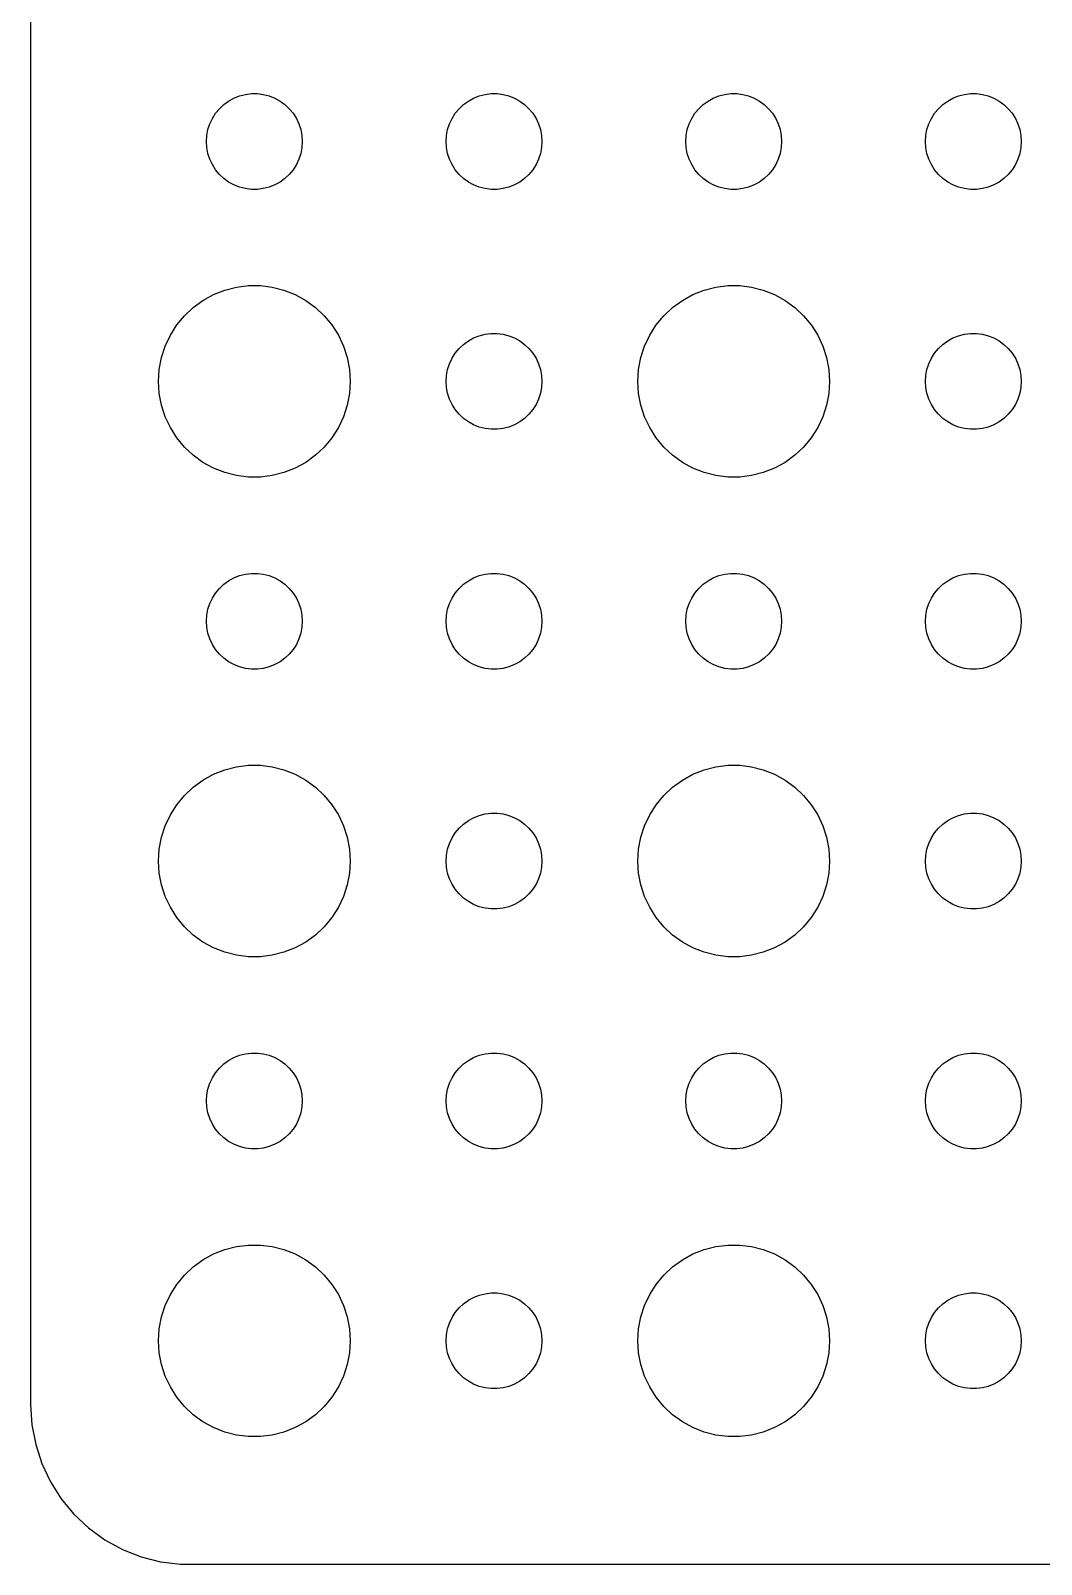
# Model space of a CAD drawing. Header units: metres. Extents: x -134 to 134, y 176 to 508.
# Drawn here: x -134.5 to -102.87, y 290.01 to 337.97 of the extents above; entities that cross this region are included whole.
import ezdxf

# ---------------------------------------------------------------- set-up
doc = ezdxf.new("R2010")
doc.units = ezdxf.units.M

msp = doc.modelspace()

# ---------------------------------------------------------------- linework, layer by layer
for p, q in [((-134.5, 389), (-134.5, 295)), ((-128.456, 335.656), (-128.304, 335.766)), ((-128.304, 335.766), (-128.139, 335.857)), ((-128.139, 335.857), (-127.964, 335.927)), ((-127.964, 335.927), (-127.781, 335.973)), ((-127.781, 335.973), (-127.594, 335.997)), ((-127.594, 335.997), (-127.406, 335.997)), ((-127.406, 335.997), (-127.219, 335.973)), ((-127.219, 335.973), (-127.036, 335.927)), ((-127.036, 335.927), (-126.861, 335.857)), ((-126.861, 335.857), (-126.696, 335.766)), ((-126.696, 335.766), (-126.544, 335.656)), ((-120.956, 335.656), (-120.804, 335.766)), ((-120.804, 335.766), (-120.639, 335.857)), ((-120.639, 335.857), (-120.464, 335.927)), ((-120.464, 335.927), (-120.281, 335.973)), ((-120.281, 335.973), (-120.094, 335.997)), ((-120.094, 335.997), (-119.906, 335.997)), ((-119.906, 335.997), (-119.719, 335.973)), ((-119.719, 335.973), (-119.536, 335.927)), ((-119.536, 335.927), (-119.361, 335.857)), ((-119.361, 335.857), (-119.196, 335.766)), ((-119.196, 335.766), (-119.044, 335.656)), ((-113.456, 335.656), (-113.304, 335.766)), ((-113.304, 335.766), (-113.139, 335.857)), ((-113.139, 335.857), (-112.964, 335.927)), ((-112.964, 335.927), (-112.781, 335.973)), ((-112.781, 335.973), (-112.594, 335.997)), ((-112.594, 335.997), (-112.406, 335.997)), ((-112.406, 335.997), (-112.219, 335.973)), ((-112.219, 335.973), (-112.036, 335.927)), ((-112.036, 335.927), (-111.861, 335.857)), ((-111.861, 335.857), (-111.696, 335.766)), ((-111.696, 335.766), (-111.544, 335.656)), ((-105.956, 335.656), (-105.804, 335.766)), ((-105.804, 335.766), (-105.639, 335.857)), ((-105.639, 335.857), (-105.464, 335.927)), ((-105.464, 335.927), (-105.281, 335.973)), ((-105.281, 335.973), (-105.094, 335.997)), ((-105.094, 335.997), (-104.906, 335.997)), ((-104.906, 335.997), (-104.719, 335.973)), ((-104.719, 335.973), (-104.536, 335.927)), ((-104.536, 335.927), (-104.361, 335.857)), ((-104.361, 335.857), (-104.196, 335.766)), ((-104.196, 335.766), (-104.044, 335.656)), ((-128.895, 335.052), (-128.814, 335.223)), ((-128.814, 335.223), (-128.714, 335.382)), ((-128.714, 335.382), (-128.593, 335.527)), ((-128.593, 335.527), (-128.456, 335.656)), ((-126.544, 335.656), (-126.407, 335.527)), ((-126.407, 335.527), (-126.286, 335.382)), ((-126.286, 335.382), (-126.186, 335.223)), ((-126.186, 335.223), (-126.105, 335.052)), ((-121.395, 335.052), (-121.314, 335.223)), ((-121.314, 335.223), (-121.214, 335.382)), ((-121.214, 335.382), (-121.093, 335.527)), ((-121.093, 335.527), (-120.956, 335.656)), ((-119.044, 335.656), (-118.907, 335.527)), ((-118.907, 335.527), (-118.786, 335.382)), ((-118.786, 335.382), (-118.686, 335.223)), ((-118.686, 335.223), (-118.605, 335.052)), ((-113.895, 335.052), (-113.814, 335.223)), ((-113.814, 335.223), (-113.714, 335.382)), ((-113.714, 335.382), (-113.593, 335.527)), ((-113.593, 335.527), (-113.456, 335.656)), ((-111.544, 335.656), (-111.407, 335.527)), ((-111.407, 335.527), (-111.286, 335.382)), ((-111.286, 335.382), (-111.186, 335.223)), ((-111.186, 335.223), (-111.105, 335.052)), ((-106.395, 335.052), (-106.314, 335.223)), ((-106.314, 335.223), (-106.214, 335.382)), ((-106.214, 335.382), (-106.093, 335.527)), ((-106.093, 335.527), (-105.956, 335.656)), ((-104.044, 335.656), (-103.907, 335.527)), ((-103.907, 335.527), (-103.786, 335.382)), ((-103.786, 335.382), (-103.686, 335.223)), ((-103.686, 335.223), (-103.605, 335.052)), ((-128.988, 334.688), (-128.953, 334.873)), ((-128.953, 334.873), (-128.895, 335.052)), ((-126.105, 335.052), (-126.047, 334.873)), ((-126.047, 334.873), (-126.012, 334.688)), ((-121.488, 334.688), (-121.453, 334.873)), ((-121.453, 334.873), (-121.395, 335.052)), ((-118.605, 335.052), (-118.547, 334.873)), ((-118.547, 334.873), (-118.512, 334.688)), ((-113.988, 334.688), (-113.953, 334.873)), ((-113.953, 334.873), (-113.895, 335.052)), ((-111.105, 335.052), (-111.047, 334.873)), ((-111.047, 334.873), (-111.012, 334.688)), ((-106.488, 334.688), (-106.453, 334.873)), ((-106.453, 334.873), (-106.395, 335.052)), ((-103.605, 335.052), (-103.547, 334.873)), ((-103.547, 334.873), (-103.512, 334.688)), ((-129, 334.5), (-128.988, 334.688)), ((-128.988, 334.312), (-129, 334.5)), ((-128.953, 334.127), (-128.988, 334.312)), ((-126.012, 334.312), (-126.047, 334.127)), ((-126.012, 334.688), (-126, 334.5)), ((-126, 334.5), (-126.012, 334.312)), ((-121.5, 334.5), (-121.488, 334.688)), ((-121.488, 334.312), (-121.5, 334.5)), ((-121.453, 334.127), (-121.488, 334.312)), ((-118.512, 334.312), (-118.547, 334.127)), ((-118.512, 334.688), (-118.5, 334.5)), ((-118.5, 334.5), (-118.512, 334.312)), ((-114, 334.5), (-113.988, 334.688)), ((-113.988, 334.312), (-114, 334.5)), ((-113.953, 334.127), (-113.988, 334.312)), ((-111.012, 334.312), (-111.047, 334.127)), ((-111.012, 334.688), (-111, 334.5)), ((-111, 334.5), (-111.012, 334.312)), ((-106.5, 334.5), (-106.488, 334.688)), ((-106.488, 334.312), (-106.5, 334.5)), ((-106.453, 334.127), (-106.488, 334.312)), ((-103.512, 334.312), (-103.547, 334.127)), ((-103.512, 334.688), (-103.5, 334.5)), ((-103.5, 334.5), (-103.512, 334.312)), ((-128.895, 333.948), (-128.953, 334.127)), ((-128.814, 333.777), (-128.895, 333.948)), ((-128.714, 333.618), (-128.814, 333.777)), ((-126.186, 333.777), (-126.286, 333.618)), ((-126.105, 333.948), (-126.186, 333.777)), ((-126.047, 334.127), (-126.105, 333.948)), ((-121.395, 333.948), (-121.453, 334.127)), ((-121.314, 333.777), (-121.395, 333.948)), ((-121.214, 333.618), (-121.314, 333.777)), ((-118.686, 333.777), (-118.786, 333.618)), ((-118.605, 333.948), (-118.686, 333.777)), ((-118.547, 334.127), (-118.605, 333.948)), ((-113.895, 333.948), (-113.953, 334.127)), ((-113.814, 333.777), (-113.895, 333.948)), ((-113.714, 333.618), (-113.814, 333.777)), ((-111.186, 333.777), (-111.286, 333.618)), ((-111.105, 333.948), (-111.186, 333.777)), ((-111.047, 334.127), (-111.105, 333.948)), ((-106.395, 333.948), (-106.453, 334.127)), ((-106.314, 333.777), (-106.395, 333.948)), ((-106.214, 333.618), (-106.314, 333.777)), ((-103.686, 333.777), (-103.786, 333.618)), ((-103.605, 333.948), (-103.686, 333.777)), ((-103.547, 334.127), (-103.605, 333.948)), ((-128.593, 333.473), (-128.714, 333.618)), ((-128.456, 333.344), (-128.593, 333.473)), ((-128.304, 333.234), (-128.456, 333.344)), ((-126.544, 333.344), (-126.696, 333.234)), ((-126.407, 333.473), (-126.544, 333.344)), ((-126.286, 333.618), (-126.407, 333.473)), ((-121.093, 333.473), (-121.214, 333.618)), ((-120.956, 333.344), (-121.093, 333.473)), ((-120.804, 333.234), (-120.956, 333.344)), ((-119.044, 333.344), (-119.196, 333.234)), ((-118.907, 333.473), (-119.044, 333.344)), ((-118.786, 333.618), (-118.907, 333.473)), ((-113.593, 333.473), (-113.714, 333.618)), ((-113.456, 333.344), (-113.593, 333.473)), ((-113.304, 333.234), (-113.456, 333.344)), ((-111.544, 333.344), (-111.696, 333.234)), ((-111.407, 333.473), (-111.544, 333.344)), ((-111.286, 333.618), (-111.407, 333.473)), ((-106.093, 333.473), (-106.214, 333.618)), ((-105.956, 333.344), (-106.093, 333.473)), ((-105.804, 333.234), (-105.956, 333.344)), ((-104.044, 333.344), (-104.196, 333.234)), ((-103.907, 333.473), (-104.044, 333.344)), ((-103.786, 333.618), (-103.907, 333.473)), ((-128.139, 333.143), (-128.304, 333.234)), ((-127.964, 333.073), (-128.139, 333.143)), ((-127.781, 333.027), (-127.964, 333.073)), ((-127.594, 333.003), (-127.781, 333.027)), ((-127.406, 333.003), (-127.594, 333.003)), ((-127.219, 333.027), (-127.406, 333.003)), ((-127.036, 333.073), (-127.219, 333.027)), ((-126.861, 333.143), (-127.036, 333.073)), ((-126.696, 333.234), (-126.861, 333.143)), ((-120.639, 333.143), (-120.804, 333.234)), ((-120.464, 333.073), (-120.639, 333.143)), ((-120.281, 333.027), (-120.464, 333.073)), ((-120.094, 333.003), (-120.281, 333.027)), ((-119.906, 333.003), (-120.094, 333.003)), ((-119.719, 333.027), (-119.906, 333.003)), ((-119.536, 333.073), (-119.719, 333.027)), ((-119.361, 333.143), (-119.536, 333.073)), ((-119.196, 333.234), (-119.361, 333.143)), ((-113.139, 333.143), (-113.304, 333.234)), ((-112.964, 333.073), (-113.139, 333.143)), ((-112.781, 333.027), (-112.964, 333.073)), ((-112.594, 333.003), (-112.781, 333.027)), ((-112.406, 333.003), (-112.594, 333.003)), ((-112.219, 333.027), (-112.406, 333.003)), ((-112.036, 333.073), (-112.219, 333.027)), ((-111.861, 333.143), (-112.036, 333.073)), ((-111.696, 333.234), (-111.861, 333.143)), ((-105.639, 333.143), (-105.804, 333.234)), ((-105.464, 333.073), (-105.639, 333.143)), ((-105.281, 333.027), (-105.464, 333.073)), ((-105.094, 333.003), (-105.281, 333.027)), ((-104.906, 333.003), (-105.094, 333.003)), ((-104.719, 333.027), (-104.906, 333.003)), ((-104.536, 333.073), (-104.719, 333.027)), ((-104.361, 333.143), (-104.536, 333.073)), ((-104.196, 333.234), (-104.361, 333.143)), ((-128.427, 329.853), (-128.062, 329.947)), ((-128.062, 329.947), (-127.688, 329.994)), ((-127.688, 329.994), (-127.312, 329.994)), ((-127.312, 329.994), (-126.938, 329.947)), ((-126.938, 329.947), (-126.573, 329.853)), ((-113.427, 329.853), (-113.062, 329.947)), ((-113.062, 329.947), (-112.688, 329.994)), ((-112.688, 329.994), (-112.312, 329.994)), ((-112.312, 329.994), (-111.938, 329.947)), ((-111.938, 329.947), (-111.573, 329.853)), ((-129.412, 329.312), (-129.107, 329.533)), ((-129.107, 329.533), (-128.777, 329.714)), ((-128.777, 329.714), (-128.427, 329.853)), ((-126.573, 329.853), (-126.223, 329.714)), ((-126.223, 329.714), (-125.893, 329.533)), ((-125.893, 329.533), (-125.588, 329.312)), ((-114.412, 329.312), (-114.107, 329.533)), ((-114.107, 329.533), (-113.777, 329.714)), ((-113.777, 329.714), (-113.427, 329.853)), ((-111.573, 329.853), (-111.223, 329.714)), ((-111.223, 329.714), (-110.893, 329.533)), ((-110.893, 329.533), (-110.588, 329.312)), ((-129.927, 328.763), (-129.687, 329.054)), ((-129.687, 329.054), (-129.412, 329.312)), ((-125.588, 329.312), (-125.313, 329.054)), ((-125.313, 329.054), (-125.073, 328.763)), ((-114.927, 328.763), (-114.687, 329.054)), ((-114.687, 329.054), (-114.412, 329.312)), ((-110.588, 329.312), (-110.313, 329.054)), ((-110.313, 329.054), (-110.073, 328.763)), ((-130.129, 328.445), (-129.927, 328.763)), ((-125.073, 328.763), (-124.871, 328.445)), ((-115.129, 328.445), (-114.927, 328.763)), ((-110.073, 328.763), (-109.871, 328.445)), ((-130.406, 327.746), (-130.289, 328.104)), ((-130.289, 328.104), (-130.129, 328.445)), ((-124.871, 328.445), (-124.711, 328.104)), ((-124.711, 328.104), (-124.594, 327.746)), ((-121.214, 327.882), (-121.093, 328.027)), ((-121.093, 328.027), (-120.956, 328.156)), ((-120.956, 328.156), (-120.804, 328.266)), ((-120.804, 328.266), (-120.639, 328.357)), ((-120.639, 328.357), (-120.464, 328.427)), ((-120.464, 328.427), (-120.281, 328.473)), ((-120.281, 328.473), (-120.094, 328.497)), ((-120.094, 328.497), (-119.906, 328.497)), ((-119.906, 328.497), (-119.719, 328.473)), ((-119.719, 328.473), (-119.536, 328.427)), ((-119.536, 328.427), (-119.361, 328.357)), ((-119.361, 328.357), (-119.196, 328.266)), ((-119.196, 328.266), (-119.044, 328.156)), ((-119.044, 328.156), (-118.907, 328.027)), ((-118.907, 328.027), (-118.786, 327.882)), ((-115.406, 327.746), (-115.289, 328.104)), ((-115.289, 328.104), (-115.129, 328.445)), ((-109.871, 328.445), (-109.711, 328.104)), ((-109.711, 328.104), (-109.594, 327.746)), ((-106.214, 327.882), (-106.093, 328.027)), ((-106.093, 328.027), (-105.956, 328.156)), ((-105.956, 328.156), (-105.804, 328.266)), ((-105.804, 328.266), (-105.639, 328.357)), ((-105.639, 328.357), (-105.464, 328.427)), ((-105.464, 328.427), (-105.281, 328.473)), ((-105.281, 328.473), (-105.094, 328.497)), ((-105.094, 328.497), (-104.906, 328.497)), ((-104.906, 328.497), (-104.719, 328.473)), ((-104.719, 328.473), (-104.536, 328.427)), ((-104.536, 328.427), (-104.361, 328.357)), ((-104.361, 328.357), (-104.196, 328.266)), ((-104.196, 328.266), (-104.044, 328.156)), ((-104.044, 328.156), (-103.907, 328.027)), ((-103.907, 328.027), (-103.786, 327.882)), ((-130.476, 327.376), (-130.406, 327.746)), ((-124.594, 327.746), (-124.524, 327.376)), ((-121.453, 327.373), (-121.395, 327.552)), ((-121.395, 327.552), (-121.314, 327.723)), ((-121.314, 327.723), (-121.214, 327.882)), ((-118.786, 327.882), (-118.686, 327.723)), ((-118.686, 327.723), (-118.605, 327.552)), ((-118.605, 327.552), (-118.547, 327.373)), ((-115.476, 327.376), (-115.406, 327.746)), ((-109.594, 327.746), (-109.524, 327.376)), ((-106.453, 327.373), (-106.395, 327.552)), ((-106.395, 327.552), (-106.314, 327.723)), ((-106.314, 327.723), (-106.214, 327.882)), ((-103.786, 327.882), (-103.686, 327.723)), ((-103.686, 327.723), (-103.605, 327.552)), ((-103.605, 327.552), (-103.547, 327.373)), ((-130.5, 327), (-130.476, 327.376)), ((-124.524, 327.376), (-124.5, 327)), ((-121.5, 327), (-121.488, 327.188)), ((-121.488, 327.188), (-121.453, 327.373)), ((-118.547, 327.373), (-118.512, 327.188)), ((-118.512, 327.188), (-118.5, 327)), ((-115.5, 327), (-115.476, 327.376)), ((-109.524, 327.376), (-109.5, 327)), ((-106.5, 327), (-106.488, 327.188)), ((-106.488, 327.188), (-106.453, 327.373)), ((-103.547, 327.373), (-103.512, 327.188)), ((-103.512, 327.188), (-103.5, 327)), ((-130.476, 326.624), (-130.5, 327)), ((-130.406, 326.254), (-130.476, 326.624)), ((-124.524, 326.624), (-124.594, 326.254)), ((-124.5, 327), (-124.524, 326.624)), ((-121.488, 326.812), (-121.5, 327)), ((-121.453, 326.627), (-121.488, 326.812)), ((-121.395, 326.448), (-121.453, 326.627)), ((-118.547, 326.627), (-118.605, 326.448)), ((-118.512, 326.812), (-118.547, 326.627)), ((-118.5, 327), (-118.512, 326.812)), ((-115.476, 326.624), (-115.5, 327)), ((-115.406, 326.254), (-115.476, 326.624)), ((-109.524, 326.624), (-109.594, 326.254)), ((-109.5, 327), (-109.524, 326.624)), ((-106.488, 326.812), (-106.5, 327)), ((-106.453, 326.627), (-106.488, 326.812)), ((-106.395, 326.448), (-106.453, 326.627)), ((-103.547, 326.627), (-103.605, 326.448)), ((-103.512, 326.812), (-103.547, 326.627)), ((-103.5, 327), (-103.512, 326.812)), ((-130.289, 325.896), (-130.406, 326.254)), ((-124.594, 326.254), (-124.711, 325.896)), ((-121.314, 326.277), (-121.395, 326.448)), ((-121.214, 326.118), (-121.314, 326.277)), ((-121.093, 325.973), (-121.214, 326.118)), ((-118.786, 326.118), (-118.907, 325.973)), ((-118.686, 326.277), (-118.786, 326.118)), ((-118.605, 326.448), (-118.686, 326.277)), ((-115.289, 325.896), (-115.406, 326.254)), ((-109.594, 326.254), (-109.711, 325.896)), ((-106.314, 326.277), (-106.395, 326.448)), ((-106.214, 326.118), (-106.314, 326.277)), ((-106.093, 325.973), (-106.214, 326.118)), ((-103.786, 326.118), (-103.907, 325.973)), ((-103.686, 326.277), (-103.786, 326.118)), ((-103.605, 326.448), (-103.686, 326.277)), ((-130.129, 325.555), (-130.289, 325.896)), ((-124.711, 325.896), (-124.871, 325.555)), ((-120.956, 325.844), (-121.093, 325.973)), ((-120.804, 325.734), (-120.956, 325.844)), ((-120.639, 325.643), (-120.804, 325.734)), ((-120.464, 325.573), (-120.639, 325.643)), ((-119.361, 325.643), (-119.536, 325.573)), ((-119.196, 325.734), (-119.361, 325.643)), ((-119.044, 325.844), (-119.196, 325.734)), ((-118.907, 325.973), (-119.044, 325.844)), ((-115.129, 325.555), (-115.289, 325.896)), ((-109.711, 325.896), (-109.871, 325.555)), ((-105.956, 325.844), (-106.093, 325.973)), ((-105.804, 325.734), (-105.956, 325.844)), ((-105.639, 325.643), (-105.804, 325.734)), ((-105.464, 325.573), (-105.639, 325.643)), ((-104.361, 325.643), (-104.536, 325.573)), ((-104.196, 325.734), (-104.361, 325.643)), ((-104.044, 325.844), (-104.196, 325.734)), ((-103.907, 325.973), (-104.044, 325.844)), ((-129.927, 325.237), (-130.129, 325.555)), ((-129.687, 324.946), (-129.927, 325.237)), ((-125.073, 325.237), (-125.313, 324.946)), ((-124.871, 325.555), (-125.073, 325.237)), ((-120.281, 325.527), (-120.464, 325.573)), ((-120.094, 325.503), (-120.281, 325.527)), ((-119.906, 325.503), (-120.094, 325.503)), ((-119.719, 325.527), (-119.906, 325.503)), ((-119.536, 325.573), (-119.719, 325.527)), ((-114.927, 325.237), (-115.129, 325.555)), ((-114.687, 324.946), (-114.927, 325.237)), ((-110.073, 325.237), (-110.313, 324.946)), ((-109.871, 325.555), (-110.073, 325.237)), ((-105.281, 325.527), (-105.464, 325.573)), ((-105.094, 325.503), (-105.281, 325.527)), ((-104.906, 325.503), (-105.094, 325.503)), ((-104.719, 325.527), (-104.906, 325.503)), ((-104.536, 325.573), (-104.719, 325.527)), ((-129.412, 324.688), (-129.687, 324.946)), ((-129.107, 324.467), (-129.412, 324.688)), ((-125.588, 324.688), (-125.893, 324.467)), ((-125.313, 324.946), (-125.588, 324.688)), ((-114.412, 324.688), (-114.687, 324.946)), ((-114.107, 324.467), (-114.412, 324.688)), ((-110.588, 324.688), (-110.893, 324.467)), ((-110.313, 324.946), (-110.588, 324.688)), ((-128.777, 324.286), (-129.107, 324.467)), ((-128.427, 324.147), (-128.777, 324.286)), ((-126.223, 324.286), (-126.573, 324.147)), ((-125.893, 324.467), (-126.223, 324.286)), ((-113.777, 324.286), (-114.107, 324.467)), ((-113.427, 324.147), (-113.777, 324.286)), ((-111.223, 324.286), (-111.573, 324.147)), ((-110.893, 324.467), (-111.223, 324.286)), ((-128.062, 324.053), (-128.427, 324.147)), ((-127.688, 324.006), (-128.062, 324.053)), ((-127.312, 324.006), (-127.688, 324.006)), ((-126.938, 324.053), (-127.312, 324.006)), ((-126.573, 324.147), (-126.938, 324.053)), ((-113.062, 324.053), (-113.427, 324.147)), ((-112.688, 324.006), (-113.062, 324.053)), ((-112.312, 324.006), (-112.688, 324.006)), ((-111.938, 324.053), (-112.312, 324.006)), ((-111.573, 324.147), (-111.938, 324.053)), ((-128.304, 320.766), (-128.139, 320.857)), ((-128.139, 320.857), (-127.964, 320.927)), ((-127.964, 320.927), (-127.781, 320.973)), ((-127.781, 320.973), (-127.594, 320.997)), ((-127.594, 320.997), (-127.406, 320.997)), ((-127.406, 320.997), (-127.219, 320.973)), ((-127.219, 320.973), (-127.036, 320.927)), ((-127.036, 320.927), (-126.861, 320.857)), ((-126.861, 320.857), (-126.696, 320.766)), ((-120.804, 320.766), (-120.639, 320.857)), ((-120.639, 320.857), (-120.464, 320.927)), ((-120.464, 320.927), (-120.281, 320.973)), ((-120.281, 320.973), (-120.094, 320.997)), ((-120.094, 320.997), (-119.906, 320.997)), ((-119.906, 320.997), (-119.719, 320.973)), ((-119.719, 320.973), (-119.536, 320.927)), ((-119.536, 320.927), (-119.361, 320.857)), ((-119.361, 320.857), (-119.196, 320.766)), ((-113.304, 320.766), (-113.139, 320.857)), ((-113.139, 320.857), (-112.964, 320.927)), ((-112.964, 320.927), (-112.781, 320.973)), ((-112.781, 320.973), (-112.594, 320.997)), ((-112.594, 320.997), (-112.406, 320.997)), ((-112.406, 320.997), (-112.219, 320.973)), ((-112.219, 320.973), (-112.036, 320.927)), ((-112.036, 320.927), (-111.861, 320.857)), ((-111.861, 320.857), (-111.696, 320.766)), ((-105.804, 320.766), (-105.639, 320.857)), ((-105.639, 320.857), (-105.464, 320.927)), ((-105.464, 320.927), (-105.281, 320.973)), ((-105.281, 320.973), (-105.094, 320.997)), ((-105.094, 320.997), (-104.906, 320.997)), ((-104.906, 320.997), (-104.719, 320.973)), ((-104.719, 320.973), (-104.536, 320.927)), ((-104.536, 320.927), (-104.361, 320.857)), ((-104.361, 320.857), (-104.196, 320.766)), ((-128.814, 320.223), (-128.714, 320.382)), ((-128.714, 320.382), (-128.593, 320.527)), ((-128.593, 320.527), (-128.456, 320.656)), ((-128.456, 320.656), (-128.304, 320.766)), ((-126.696, 320.766), (-126.544, 320.656)), ((-126.544, 320.656), (-126.407, 320.527)), ((-126.407, 320.527), (-126.286, 320.382)), ((-126.286, 320.382), (-126.186, 320.223)), ((-121.314, 320.223), (-121.214, 320.382)), ((-121.214, 320.382), (-121.093, 320.527)), ((-121.093, 320.527), (-120.956, 320.656)), ((-120.956, 320.656), (-120.804, 320.766)), ((-119.196, 320.766), (-119.044, 320.656)), ((-119.044, 320.656), (-118.907, 320.527)), ((-118.907, 320.527), (-118.786, 320.382)), ((-118.786, 320.382), (-118.686, 320.223)), ((-113.814, 320.223), (-113.714, 320.382)), ((-113.714, 320.382), (-113.593, 320.527)), ((-113.593, 320.527), (-113.456, 320.656)), ((-113.456, 320.656), (-113.304, 320.766)), ((-111.696, 320.766), (-111.544, 320.656)), ((-111.544, 320.656), (-111.407, 320.527)), ((-111.407, 320.527), (-111.286, 320.382)), ((-111.286, 320.382), (-111.186, 320.223)), ((-106.314, 320.223), (-106.214, 320.382)), ((-106.214, 320.382), (-106.093, 320.527)), ((-106.093, 320.527), (-105.956, 320.656)), ((-105.956, 320.656), (-105.804, 320.766)), ((-104.196, 320.766), (-104.044, 320.656)), ((-104.044, 320.656), (-103.907, 320.527)), ((-103.907, 320.527), (-103.786, 320.382)), ((-103.786, 320.382), (-103.686, 320.223)), ((-128.988, 319.688), (-128.953, 319.873)), ((-128.953, 319.873), (-128.895, 320.052)), ((-128.895, 320.052), (-128.814, 320.223)), ((-126.186, 320.223), (-126.105, 320.052)), ((-126.105, 320.052), (-126.047, 319.873)), ((-126.047, 319.873), (-126.012, 319.688)), ((-121.488, 319.688), (-121.453, 319.873)), ((-121.453, 319.873), (-121.395, 320.052)), ((-121.395, 320.052), (-121.314, 320.223)), ((-118.686, 320.223), (-118.605, 320.052)), ((-118.605, 320.052), (-118.547, 319.873)), ((-118.547, 319.873), (-118.512, 319.688)), ((-113.988, 319.688), (-113.953, 319.873)), ((-113.953, 319.873), (-113.895, 320.052)), ((-113.895, 320.052), (-113.814, 320.223)), ((-111.186, 320.223), (-111.105, 320.052)), ((-111.105, 320.052), (-111.047, 319.873)), ((-111.047, 319.873), (-111.012, 319.688)), ((-106.488, 319.688), (-106.453, 319.873)), ((-106.453, 319.873), (-106.395, 320.052)), ((-106.395, 320.052), (-106.314, 320.223)), ((-103.686, 320.223), (-103.605, 320.052)), ((-103.605, 320.052), (-103.547, 319.873)), ((-103.547, 319.873), (-103.512, 319.688)), ((-129, 319.5), (-128.988, 319.688)), ((-128.988, 319.312), (-129, 319.5)), ((-126.012, 319.688), (-126, 319.5)), ((-126, 319.5), (-126.012, 319.312)), ((-121.5, 319.5), (-121.488, 319.688)), ((-121.488, 319.312), (-121.5, 319.5)), ((-118.512, 319.688), (-118.5, 319.5)), ((-118.5, 319.5), (-118.512, 319.312)), ((-114, 319.5), (-113.988, 319.688)), ((-113.988, 319.312), (-114, 319.5)), ((-111.012, 319.688), (-111, 319.5)), ((-111, 319.5), (-111.012, 319.312)), ((-106.5, 319.5), (-106.488, 319.688)), ((-106.488, 319.312), (-106.5, 319.5)), ((-103.512, 319.688), (-103.5, 319.5)), ((-103.5, 319.5), (-103.512, 319.312)), ((-128.953, 319.127), (-128.988, 319.312)), ((-128.895, 318.948), (-128.953, 319.127)), ((-128.814, 318.777), (-128.895, 318.948)), ((-126.105, 318.948), (-126.186, 318.777)), ((-126.047, 319.127), (-126.105, 318.948)), ((-126.012, 319.312), (-126.047, 319.127)), ((-121.453, 319.127), (-121.488, 319.312)), ((-121.395, 318.948), (-121.453, 319.127)), ((-121.314, 318.777), (-121.395, 318.948)), ((-118.605, 318.948), (-118.686, 318.777)), ((-118.547, 319.127), (-118.605, 318.948)), ((-118.512, 319.312), (-118.547, 319.127)), ((-113.953, 319.127), (-113.988, 319.312)), ((-113.895, 318.948), (-113.953, 319.127)), ((-113.814, 318.777), (-113.895, 318.948)), ((-111.105, 318.948), (-111.186, 318.777)), ((-111.047, 319.127), (-111.105, 318.948)), ((-111.012, 319.312), (-111.047, 319.127)), ((-106.453, 319.127), (-106.488, 319.312)), ((-106.395, 318.948), (-106.453, 319.127)), ((-106.314, 318.777), (-106.395, 318.948)), ((-103.605, 318.948), (-103.686, 318.777)), ((-103.547, 319.127), (-103.605, 318.948)), ((-103.512, 319.312), (-103.547, 319.127)), ((-128.714, 318.618), (-128.814, 318.777)), ((-128.593, 318.473), (-128.714, 318.618)), ((-128.456, 318.344), (-128.593, 318.473)), ((-126.407, 318.473), (-126.544, 318.344)), ((-126.286, 318.618), (-126.407, 318.473)), ((-126.186, 318.777), (-126.286, 318.618)), ((-121.214, 318.618), (-121.314, 318.777)), ((-121.093, 318.473), (-121.214, 318.618)), ((-120.956, 318.344), (-121.093, 318.473)), ((-118.907, 318.473), (-119.044, 318.344)), ((-118.786, 318.618), (-118.907, 318.473)), ((-118.686, 318.777), (-118.786, 318.618)), ((-113.714, 318.618), (-113.814, 318.777)), ((-113.593, 318.473), (-113.714, 318.618)), ((-113.456, 318.344), (-113.593, 318.473)), ((-111.407, 318.473), (-111.544, 318.344)), ((-111.286, 318.618), (-111.407, 318.473)), ((-111.186, 318.777), (-111.286, 318.618)), ((-106.214, 318.618), (-106.314, 318.777)), ((-106.093, 318.473), (-106.214, 318.618)), ((-105.956, 318.344), (-106.093, 318.473)), ((-103.907, 318.473), (-104.044, 318.344)), ((-103.786, 318.618), (-103.907, 318.473)), ((-103.686, 318.777), (-103.786, 318.618)), ((-128.304, 318.234), (-128.456, 318.344)), ((-128.139, 318.143), (-128.304, 318.234)), ((-127.964, 318.073), (-128.139, 318.143)), ((-127.781, 318.027), (-127.964, 318.073)), ((-127.594, 318.003), (-127.781, 318.027)), ((-127.406, 318.003), (-127.594, 318.003)), ((-127.219, 318.027), (-127.406, 318.003)), ((-127.036, 318.073), (-127.219, 318.027)), ((-126.861, 318.143), (-127.036, 318.073)), ((-126.696, 318.234), (-126.861, 318.143)), ((-126.544, 318.344), (-126.696, 318.234)), ((-120.804, 318.234), (-120.956, 318.344)), ((-120.639, 318.143), (-120.804, 318.234)), ((-120.464, 318.073), (-120.639, 318.143)), ((-120.281, 318.027), (-120.464, 318.073)), ((-120.094, 318.003), (-120.281, 318.027)), ((-119.906, 318.003), (-120.094, 318.003)), ((-119.719, 318.027), (-119.906, 318.003)), ((-119.536, 318.073), (-119.719, 318.027)), ((-119.361, 318.143), (-119.536, 318.073)), ((-119.196, 318.234), (-119.361, 318.143)), ((-119.044, 318.344), (-119.196, 318.234)), ((-113.304, 318.234), (-113.456, 318.344)), ((-113.139, 318.143), (-113.304, 318.234)), ((-112.964, 318.073), (-113.139, 318.143)), ((-112.781, 318.027), (-112.964, 318.073)), ((-112.594, 318.003), (-112.781, 318.027)), ((-112.406, 318.003), (-112.594, 318.003)), ((-112.219, 318.027), (-112.406, 318.003)), ((-112.036, 318.073), (-112.219, 318.027)), ((-111.861, 318.143), (-112.036, 318.073)), ((-111.696, 318.234), (-111.861, 318.143)), ((-111.544, 318.344), (-111.696, 318.234)), ((-105.804, 318.234), (-105.956, 318.344)), ((-105.639, 318.143), (-105.804, 318.234)), ((-105.464, 318.073), (-105.639, 318.143)), ((-105.281, 318.027), (-105.464, 318.073)), ((-105.094, 318.003), (-105.281, 318.027)), ((-104.906, 318.003), (-105.094, 318.003)), ((-104.719, 318.027), (-104.906, 318.003)), ((-104.536, 318.073), (-104.719, 318.027)), ((-104.361, 318.143), (-104.536, 318.073)), ((-104.196, 318.234), (-104.361, 318.143)), ((-104.044, 318.344), (-104.196, 318.234)), ((-129.107, 314.533), (-128.777, 314.714)), ((-128.777, 314.714), (-128.427, 314.853)), ((-128.427, 314.853), (-128.062, 314.947)), ((-128.062, 314.947), (-127.688, 314.994)), ((-127.688, 314.994), (-127.312, 314.994)), ((-127.312, 314.994), (-126.938, 314.947)), ((-126.938, 314.947), (-126.573, 314.853)), ((-126.573, 314.853), (-126.223, 314.714)), ((-126.223, 314.714), (-125.893, 314.533)), ((-114.107, 314.533), (-113.777, 314.714)), ((-113.777, 314.714), (-113.427, 314.853)), ((-113.427, 314.853), (-113.062, 314.947)), ((-113.062, 314.947), (-112.688, 314.994)), ((-112.688, 314.994), (-112.312, 314.994)), ((-112.312, 314.994), (-111.938, 314.947)), ((-111.938, 314.947), (-111.573, 314.853)), ((-111.573, 314.853), (-111.223, 314.714)), ((-111.223, 314.714), (-110.893, 314.533)), ((-129.687, 314.054), (-129.412, 314.312)), ((-129.412, 314.312), (-129.107, 314.533)), ((-125.893, 314.533), (-125.588, 314.312)), ((-125.588, 314.312), (-125.313, 314.054)), ((-114.687, 314.054), (-114.412, 314.312)), ((-114.412, 314.312), (-114.107, 314.533)), ((-110.893, 314.533), (-110.588, 314.312)), ((-110.588, 314.312), (-110.313, 314.054)), ((-130.129, 313.445), (-129.927, 313.763)), ((-129.927, 313.763), (-129.687, 314.054)), ((-125.313, 314.054), (-125.073, 313.763)), ((-125.073, 313.763), (-124.871, 313.445)), ((-115.129, 313.445), (-114.927, 313.763)), ((-114.927, 313.763), (-114.687, 314.054)), ((-110.313, 314.054), (-110.073, 313.763)), ((-110.073, 313.763), (-109.871, 313.445)), ((-130.289, 313.104), (-130.129, 313.445)), ((-124.871, 313.445), (-124.711, 313.104)), ((-121.093, 313.027), (-120.956, 313.156)), ((-120.956, 313.156), (-120.804, 313.266)), ((-120.804, 313.266), (-120.639, 313.357)), ((-120.639, 313.357), (-120.464, 313.427)), ((-120.464, 313.427), (-120.281, 313.473)), ((-120.281, 313.473), (-120.094, 313.497)), ((-120.094, 313.497), (-119.906, 313.497)), ((-119.906, 313.497), (-119.719, 313.473)), ((-119.719, 313.473), (-119.536, 313.427)), ((-119.536, 313.427), (-119.361, 313.357)), ((-119.361, 313.357), (-119.196, 313.266)), ((-119.196, 313.266), (-119.044, 313.156)), ((-119.044, 313.156), (-118.907, 313.027)), ((-115.289, 313.104), (-115.129, 313.445)), ((-109.871, 313.445), (-109.711, 313.104)), ((-106.093, 313.027), (-105.956, 313.156)), ((-105.956, 313.156), (-105.804, 313.266)), ((-105.804, 313.266), (-105.639, 313.357)), ((-105.639, 313.357), (-105.464, 313.427)), ((-105.464, 313.427), (-105.281, 313.473)), ((-105.281, 313.473), (-105.094, 313.497)), ((-105.094, 313.497), (-104.906, 313.497)), ((-104.906, 313.497), (-104.719, 313.473)), ((-104.719, 313.473), (-104.536, 313.427)), ((-104.536, 313.427), (-104.361, 313.357)), ((-104.361, 313.357), (-104.196, 313.266)), ((-104.196, 313.266), (-104.044, 313.156)), ((-104.044, 313.156), (-103.907, 313.027)), ((-130.476, 312.376), (-130.406, 312.746)), ((-130.406, 312.746), (-130.289, 313.104)), ((-124.711, 313.104), (-124.594, 312.746)), ((-124.594, 312.746), (-124.524, 312.376)), ((-121.395, 312.552), (-121.314, 312.723)), ((-121.314, 312.723), (-121.214, 312.882)), ((-121.214, 312.882), (-121.093, 313.027)), ((-118.907, 313.027), (-118.786, 312.882)), ((-118.786, 312.882), (-118.686, 312.723)), ((-118.686, 312.723), (-118.605, 312.552)), ((-115.476, 312.376), (-115.406, 312.746)), ((-115.406, 312.746), (-115.289, 313.104)), ((-109.711, 313.104), (-109.594, 312.746)), ((-109.594, 312.746), (-109.524, 312.376)), ((-106.395, 312.552), (-106.314, 312.723)), ((-106.314, 312.723), (-106.214, 312.882)), ((-106.214, 312.882), (-106.093, 313.027)), ((-103.907, 313.027), (-103.786, 312.882)), ((-103.786, 312.882), (-103.686, 312.723)), ((-103.686, 312.723), (-103.605, 312.552)), ((-130.5, 312), (-130.476, 312.376)), ((-124.524, 312.376), (-124.5, 312)), ((-121.488, 312.188), (-121.453, 312.373)), ((-121.453, 312.373), (-121.395, 312.552)), ((-118.605, 312.552), (-118.547, 312.373)), ((-118.547, 312.373), (-118.512, 312.188)), ((-115.5, 312), (-115.476, 312.376)), ((-109.524, 312.376), (-109.5, 312)), ((-106.488, 312.188), (-106.453, 312.373)), ((-106.453, 312.373), (-106.395, 312.552)), ((-103.605, 312.552), (-103.547, 312.373)), ((-103.547, 312.373), (-103.512, 312.188)), ((-130.476, 311.624), (-130.5, 312)), ((-124.5, 312), (-124.524, 311.624)), ((-121.5, 312), (-121.488, 312.188)), ((-121.488, 311.812), (-121.5, 312)), ((-121.453, 311.627), (-121.488, 311.812)), ((-118.512, 311.812), (-118.547, 311.627)), ((-118.512, 312.188), (-118.5, 312)), ((-118.5, 312), (-118.512, 311.812)), ((-115.476, 311.624), (-115.5, 312)), ((-109.5, 312), (-109.524, 311.624)), ((-106.5, 312), (-106.488, 312.188)), ((-106.488, 311.812), (-106.5, 312)), ((-106.453, 311.627), (-106.488, 311.812)), ((-103.512, 311.812), (-103.547, 311.627)), ((-103.512, 312.188), (-103.5, 312)), ((-103.5, 312), (-103.512, 311.812)), ((-130.406, 311.254), (-130.476, 311.624)), ((-130.289, 310.896), (-130.406, 311.254)), ((-124.594, 311.254), (-124.711, 310.896)), ((-124.524, 311.624), (-124.594, 311.254)), ((-121.395, 311.448), (-121.453, 311.627)), ((-121.314, 311.277), (-121.395, 311.448)), ((-121.214, 311.118), (-121.314, 311.277)), ((-118.686, 311.277), (-118.786, 311.118)), ((-118.605, 311.448), (-118.686, 311.277)), ((-118.547, 311.627), (-118.605, 311.448)), ((-115.406, 311.254), (-115.476, 311.624)), ((-115.289, 310.896), (-115.406, 311.254)), ((-109.594, 311.254), (-109.711, 310.896)), ((-109.524, 311.624), (-109.594, 311.254)), ((-106.395, 311.448), (-106.453, 311.627)), ((-106.314, 311.277), (-106.395, 311.448)), ((-106.214, 311.118), (-106.314, 311.277)), ((-103.686, 311.277), (-103.786, 311.118)), ((-103.605, 311.448), (-103.686, 311.277)), ((-103.547, 311.627), (-103.605, 311.448)), ((-130.129, 310.555), (-130.289, 310.896)), ((-124.711, 310.896), (-124.871, 310.555)), ((-121.093, 310.973), (-121.214, 311.118)), ((-120.956, 310.844), (-121.093, 310.973)), ((-120.804, 310.734), (-120.956, 310.844)), ((-119.044, 310.844), (-119.196, 310.734)), ((-118.907, 310.973), (-119.044, 310.844)), ((-118.786, 311.118), (-118.907, 310.973)), ((-115.129, 310.555), (-115.289, 310.896)), ((-109.711, 310.896), (-109.871, 310.555)), ((-106.093, 310.973), (-106.214, 311.118)), ((-105.956, 310.844), (-106.093, 310.973)), ((-105.804, 310.734), (-105.956, 310.844)), ((-104.044, 310.844), (-104.196, 310.734)), ((-103.907, 310.973), (-104.044, 310.844)), ((-103.786, 311.118), (-103.907, 310.973)), ((-129.927, 310.237), (-130.129, 310.555)), ((-124.871, 310.555), (-125.073, 310.237)), ((-120.639, 310.643), (-120.804, 310.734)), ((-120.464, 310.573), (-120.639, 310.643)), ((-120.281, 310.527), (-120.464, 310.573)), ((-120.094, 310.503), (-120.281, 310.527)), ((-119.906, 310.503), (-120.094, 310.503)), ((-119.719, 310.527), (-119.906, 310.503)), ((-119.536, 310.573), (-119.719, 310.527)), ((-119.361, 310.643), (-119.536, 310.573)), ((-119.196, 310.734), (-119.361, 310.643)), ((-114.927, 310.237), (-115.129, 310.555)), ((-109.871, 310.555), (-110.073, 310.237)), ((-105.639, 310.643), (-105.804, 310.734)), ((-105.464, 310.573), (-105.639, 310.643)), ((-105.281, 310.527), (-105.464, 310.573)), ((-105.094, 310.503), (-105.281, 310.527)), ((-104.906, 310.503), (-105.094, 310.503)), ((-104.719, 310.527), (-104.906, 310.503)), ((-104.536, 310.573), (-104.719, 310.527)), ((-104.361, 310.643), (-104.536, 310.573)), ((-104.196, 310.734), (-104.361, 310.643)), ((-129.687, 309.946), (-129.927, 310.237)), ((-129.412, 309.688), (-129.687, 309.946)), ((-125.313, 309.946), (-125.588, 309.688)), ((-125.073, 310.237), (-125.313, 309.946)), ((-114.687, 309.946), (-114.927, 310.237)), ((-114.412, 309.688), (-114.687, 309.946)), ((-110.313, 309.946), (-110.588, 309.688)), ((-110.073, 310.237), (-110.313, 309.946)), ((-129.107, 309.467), (-129.412, 309.688)), ((-128.777, 309.286), (-129.107, 309.467)), ((-125.893, 309.467), (-126.223, 309.286)), ((-125.588, 309.688), (-125.893, 309.467)), ((-114.107, 309.467), (-114.412, 309.688)), ((-113.777, 309.286), (-114.107, 309.467)), ((-110.893, 309.467), (-111.223, 309.286)), ((-110.588, 309.688), (-110.893, 309.467)), ((-128.427, 309.147), (-128.777, 309.286)), ((-128.062, 309.053), (-128.427, 309.147)), ((-127.688, 309.006), (-128.062, 309.053)), ((-127.312, 309.006), (-127.688, 309.006)), ((-126.938, 309.053), (-127.312, 309.006)), ((-126.573, 309.147), (-126.938, 309.053)), ((-126.223, 309.286), (-126.573, 309.147)), ((-113.427, 309.147), (-113.777, 309.286)), ((-113.062, 309.053), (-113.427, 309.147)), ((-112.688, 309.006), (-113.062, 309.053)), ((-112.312, 309.006), (-112.688, 309.006)), ((-111.938, 309.053), (-112.312, 309.006)), ((-111.573, 309.147), (-111.938, 309.053)), ((-111.223, 309.286), (-111.573, 309.147)), ((-127.964, 305.927), (-127.781, 305.973)), ((-127.781, 305.973), (-127.594, 305.997)), ((-127.594, 305.997), (-127.406, 305.997)), ((-127.406, 305.997), (-127.219, 305.973)), ((-127.219, 305.973), (-127.036, 305.927)), ((-120.464, 305.927), (-120.281, 305.973)), ((-120.281, 305.973), (-120.094, 305.997)), ((-120.094, 305.997), (-119.906, 305.997)), ((-119.906, 305.997), (-119.719, 305.973)), ((-119.719, 305.973), (-119.536, 305.927)), ((-112.964, 305.927), (-112.781, 305.973)), ((-112.781, 305.973), (-112.594, 305.997)), ((-112.594, 305.997), (-112.406, 305.997)), ((-112.406, 305.997), (-112.219, 305.973)), ((-112.219, 305.973), (-112.036, 305.927)), ((-105.464, 305.927), (-105.281, 305.973)), ((-105.281, 305.973), (-105.094, 305.997)), ((-105.094, 305.997), (-104.906, 305.997)), ((-104.906, 305.997), (-104.719, 305.973)), ((-104.719, 305.973), (-104.536, 305.927)), ((-128.714, 305.382), (-128.593, 305.527)), ((-128.593, 305.527), (-128.456, 305.656)), ((-128.456, 305.656), (-128.304, 305.766)), ((-128.304, 305.766), (-128.139, 305.857)), ((-128.139, 305.857), (-127.964, 305.927)), ((-127.036, 305.927), (-126.861, 305.857)), ((-126.861, 305.857), (-126.696, 305.766)), ((-126.696, 305.766), (-126.544, 305.656)), ((-126.544, 305.656), (-126.407, 305.527)), ((-126.407, 305.527), (-126.286, 305.382)), ((-121.214, 305.382), (-121.093, 305.527)), ((-121.093, 305.527), (-120.956, 305.656)), ((-120.956, 305.656), (-120.804, 305.766)), ((-120.804, 305.766), (-120.639, 305.857)), ((-120.639, 305.857), (-120.464, 305.927)), ((-119.536, 305.927), (-119.361, 305.857)), ((-119.361, 305.857), (-119.196, 305.766)), ((-119.196, 305.766), (-119.044, 305.656)), ((-119.044, 305.656), (-118.907, 305.527)), ((-118.907, 305.527), (-118.786, 305.382)), ((-113.714, 305.382), (-113.593, 305.527)), ((-113.593, 305.527), (-113.456, 305.656)), ((-113.456, 305.656), (-113.304, 305.766)), ((-113.304, 305.766), (-113.139, 305.857)), ((-113.139, 305.857), (-112.964, 305.927)), ((-112.036, 305.927), (-111.861, 305.857)), ((-111.861, 305.857), (-111.696, 305.766)), ((-111.696, 305.766), (-111.544, 305.656)), ((-111.544, 305.656), (-111.407, 305.527)), ((-111.407, 305.527), (-111.286, 305.382)), ((-106.214, 305.382), (-106.093, 305.527)), ((-106.093, 305.527), (-105.956, 305.656)), ((-105.956, 305.656), (-105.804, 305.766)), ((-105.804, 305.766), (-105.639, 305.857)), ((-105.639, 305.857), (-105.464, 305.927)), ((-104.536, 305.927), (-104.361, 305.857)), ((-104.361, 305.857), (-104.196, 305.766)), ((-104.196, 305.766), (-104.044, 305.656)), ((-104.044, 305.656), (-103.907, 305.527)), ((-103.907, 305.527), (-103.786, 305.382)), ((-128.953, 304.873), (-128.895, 305.052)), ((-128.895, 305.052), (-128.814, 305.223)), ((-128.814, 305.223), (-128.714, 305.382)), ((-126.286, 305.382), (-126.186, 305.223)), ((-126.186, 305.223), (-126.105, 305.052)), ((-126.105, 305.052), (-126.047, 304.873)), ((-121.453, 304.873), (-121.395, 305.052)), ((-121.395, 305.052), (-121.314, 305.223)), ((-121.314, 305.223), (-121.214, 305.382)), ((-118.786, 305.382), (-118.686, 305.223)), ((-118.686, 305.223), (-118.605, 305.052)), ((-118.605, 305.052), (-118.547, 304.873)), ((-113.953, 304.873), (-113.895, 305.052)), ((-113.895, 305.052), (-113.814, 305.223)), ((-113.814, 305.223), (-113.714, 305.382)), ((-111.286, 305.382), (-111.186, 305.223)), ((-111.186, 305.223), (-111.105, 305.052)), ((-111.105, 305.052), (-111.047, 304.873)), ((-106.453, 304.873), (-106.395, 305.052)), ((-106.395, 305.052), (-106.314, 305.223)), ((-106.314, 305.223), (-106.214, 305.382)), ((-103.786, 305.382), (-103.686, 305.223)), ((-103.686, 305.223), (-103.605, 305.052)), ((-103.605, 305.052), (-103.547, 304.873)), ((-129, 304.5), (-128.988, 304.688)), ((-128.988, 304.688), (-128.953, 304.873)), ((-126.047, 304.873), (-126.012, 304.688)), ((-126.012, 304.688), (-126, 304.5)), ((-121.5, 304.5), (-121.488, 304.688)), ((-121.488, 304.688), (-121.453, 304.873)), ((-118.547, 304.873), (-118.512, 304.688)), ((-118.512, 304.688), (-118.5, 304.5)), ((-114, 304.5), (-113.988, 304.688)), ((-113.988, 304.688), (-113.953, 304.873)), ((-111.047, 304.873), (-111.012, 304.688)), ((-111.012, 304.688), (-111, 304.5)), ((-106.5, 304.5), (-106.488, 304.688)), ((-106.488, 304.688), (-106.453, 304.873)), ((-103.547, 304.873), (-103.512, 304.688)), ((-103.512, 304.688), (-103.5, 304.5)), ((-128.988, 304.312), (-129, 304.5)), ((-128.953, 304.127), (-128.988, 304.312)), ((-128.895, 303.948), (-128.953, 304.127)), ((-126.047, 304.127), (-126.105, 303.948)), ((-126.012, 304.312), (-126.047, 304.127)), ((-126, 304.5), (-126.012, 304.312)), ((-121.488, 304.312), (-121.5, 304.5)), ((-121.453, 304.127), (-121.488, 304.312)), ((-121.395, 303.948), (-121.453, 304.127)), ((-118.547, 304.127), (-118.605, 303.948)), ((-118.512, 304.312), (-118.547, 304.127)), ((-118.5, 304.5), (-118.512, 304.312)), ((-113.988, 304.312), (-114, 304.5)), ((-113.953, 304.127), (-113.988, 304.312)), ((-113.895, 303.948), (-113.953, 304.127)), ((-111.047, 304.127), (-111.105, 303.948)), ((-111.012, 304.312), (-111.047, 304.127)), ((-111, 304.5), (-111.012, 304.312)), ((-106.488, 304.312), (-106.5, 304.5)), ((-106.453, 304.127), (-106.488, 304.312)), ((-106.395, 303.948), (-106.453, 304.127)), ((-103.547, 304.127), (-103.605, 303.948)), ((-103.512, 304.312), (-103.547, 304.127)), ((-103.5, 304.5), (-103.512, 304.312)), ((-128.814, 303.777), (-128.895, 303.948)), ((-128.714, 303.618), (-128.814, 303.777)), ((-128.593, 303.473), (-128.714, 303.618)), ((-126.286, 303.618), (-126.407, 303.473)), ((-126.186, 303.777), (-126.286, 303.618)), ((-126.105, 303.948), (-126.186, 303.777)), ((-121.314, 303.777), (-121.395, 303.948)), ((-121.214, 303.618), (-121.314, 303.777)), ((-121.093, 303.473), (-121.214, 303.618)), ((-118.786, 303.618), (-118.907, 303.473)), ((-118.686, 303.777), (-118.786, 303.618)), ((-118.605, 303.948), (-118.686, 303.777)), ((-113.814, 303.777), (-113.895, 303.948)), ((-113.714, 303.618), (-113.814, 303.777)), ((-113.593, 303.473), (-113.714, 303.618)), ((-111.286, 303.618), (-111.407, 303.473)), ((-111.186, 303.777), (-111.286, 303.618)), ((-111.105, 303.948), (-111.186, 303.777)), ((-106.314, 303.777), (-106.395, 303.948)), ((-106.214, 303.618), (-106.314, 303.777)), ((-106.093, 303.473), (-106.214, 303.618)), ((-103.786, 303.618), (-103.907, 303.473)), ((-103.686, 303.777), (-103.786, 303.618)), ((-103.605, 303.948), (-103.686, 303.777)), ((-128.456, 303.344), (-128.593, 303.473)), ((-128.304, 303.234), (-128.456, 303.344)), ((-128.139, 303.143), (-128.304, 303.234)), ((-127.964, 303.073), (-128.139, 303.143)), ((-126.861, 303.143), (-127.036, 303.073)), ((-126.696, 303.234), (-126.861, 303.143)), ((-126.544, 303.344), (-126.696, 303.234)), ((-126.407, 303.473), (-126.544, 303.344)), ((-120.956, 303.344), (-121.093, 303.473)), ((-120.804, 303.234), (-120.956, 303.344)), ((-120.639, 303.143), (-120.804, 303.234)), ((-120.464, 303.073), (-120.639, 303.143)), ((-119.361, 303.143), (-119.536, 303.073)), ((-119.196, 303.234), (-119.361, 303.143)), ((-119.044, 303.344), (-119.196, 303.234)), ((-118.907, 303.473), (-119.044, 303.344)), ((-113.456, 303.344), (-113.593, 303.473)), ((-113.304, 303.234), (-113.456, 303.344)), ((-113.139, 303.143), (-113.304, 303.234)), ((-112.964, 303.073), (-113.139, 303.143)), ((-111.861, 303.143), (-112.036, 303.073)), ((-111.696, 303.234), (-111.861, 303.143)), ((-111.544, 303.344), (-111.696, 303.234)), ((-111.407, 303.473), (-111.544, 303.344)), ((-105.956, 303.344), (-106.093, 303.473)), ((-105.804, 303.234), (-105.956, 303.344)), ((-105.639, 303.143), (-105.804, 303.234)), ((-105.464, 303.073), (-105.639, 303.143)), ((-104.361, 303.143), (-104.536, 303.073)), ((-104.196, 303.234), (-104.361, 303.143)), ((-104.044, 303.344), (-104.196, 303.234)), ((-103.907, 303.473), (-104.044, 303.344)), ((-127.781, 303.027), (-127.964, 303.073)), ((-127.594, 303.003), (-127.781, 303.027)), ((-127.406, 303.003), (-127.594, 303.003)), ((-127.219, 303.027), (-127.406, 303.003)), ((-127.036, 303.073), (-127.219, 303.027)), ((-120.281, 303.027), (-120.464, 303.073)), ((-120.094, 303.003), (-120.281, 303.027)), ((-119.906, 303.003), (-120.094, 303.003)), ((-119.719, 303.027), (-119.906, 303.003)), ((-119.536, 303.073), (-119.719, 303.027)), ((-112.781, 303.027), (-112.964, 303.073)), ((-112.594, 303.003), (-112.781, 303.027)), ((-112.406, 303.003), (-112.594, 303.003)), ((-112.219, 303.027), (-112.406, 303.003)), ((-112.036, 303.073), (-112.219, 303.027)), ((-105.281, 303.027), (-105.464, 303.073)), ((-105.094, 303.003), (-105.281, 303.027)), ((-104.906, 303.003), (-105.094, 303.003)), ((-104.719, 303.027), (-104.906, 303.003)), ((-104.536, 303.073), (-104.719, 303.027)), ((-128.777, 299.714), (-128.427, 299.853)), ((-128.427, 299.853), (-128.062, 299.947)), ((-128.062, 299.947), (-127.688, 299.994)), ((-127.688, 299.994), (-127.312, 299.994)), ((-127.312, 299.994), (-126.938, 299.947)), ((-126.938, 299.947), (-126.573, 299.853)), ((-126.573, 299.853), (-126.223, 299.714)), ((-113.777, 299.714), (-113.427, 299.853)), ((-113.427, 299.853), (-113.062, 299.947)), ((-113.062, 299.947), (-112.688, 299.994)), ((-112.688, 299.994), (-112.312, 299.994)), ((-112.312, 299.994), (-111.938, 299.947)), ((-111.938, 299.947), (-111.573, 299.853)), ((-111.573, 299.853), (-111.223, 299.714)), ((-129.687, 299.054), (-129.412, 299.312)), ((-129.412, 299.312), (-129.107, 299.533)), ((-129.107, 299.533), (-128.777, 299.714)), ((-126.223, 299.714), (-125.893, 299.533)), ((-125.893, 299.533), (-125.588, 299.312)), ((-125.588, 299.312), (-125.313, 299.054)), ((-114.687, 299.054), (-114.412, 299.312)), ((-114.412, 299.312), (-114.107, 299.533)), ((-114.107, 299.533), (-113.777, 299.714)), ((-111.223, 299.714), (-110.893, 299.533)), ((-110.893, 299.533), (-110.588, 299.312)), ((-110.588, 299.312), (-110.313, 299.054)), ((-129.927, 298.763), (-129.687, 299.054)), ((-125.313, 299.054), (-125.073, 298.763)), ((-114.927, 298.763), (-114.687, 299.054)), ((-110.313, 299.054), (-110.073, 298.763)), ((-130.289, 298.104), (-130.129, 298.445)), ((-130.129, 298.445), (-129.927, 298.763)), ((-125.073, 298.763), (-124.871, 298.445)), ((-124.871, 298.445), (-124.711, 298.104)), ((-120.804, 298.266), (-120.639, 298.357)), ((-120.639, 298.357), (-120.464, 298.427)), ((-120.464, 298.427), (-120.281, 298.473)), ((-120.281, 298.473), (-120.094, 298.497)), ((-120.094, 298.497), (-119.906, 298.497)), ((-119.906, 298.497), (-119.719, 298.473)), ((-119.719, 298.473), (-119.536, 298.427)), ((-119.536, 298.427), (-119.361, 298.357)), ((-119.361, 298.357), (-119.196, 298.266)), ((-115.289, 298.104), (-115.129, 298.445)), ((-115.129, 298.445), (-114.927, 298.763)), ((-110.073, 298.763), (-109.871, 298.445)), ((-109.871, 298.445), (-109.711, 298.104)), ((-105.804, 298.266), (-105.639, 298.357)), ((-105.639, 298.357), (-105.464, 298.427)), ((-105.464, 298.427), (-105.281, 298.473)), ((-105.281, 298.473), (-105.094, 298.497)), ((-105.094, 298.497), (-104.906, 298.497)), ((-104.906, 298.497), (-104.719, 298.473)), ((-104.719, 298.473), (-104.536, 298.427)), ((-104.536, 298.427), (-104.361, 298.357)), ((-104.361, 298.357), (-104.196, 298.266)), ((-130.406, 297.746), (-130.289, 298.104)), ((-124.711, 298.104), (-124.594, 297.746)), ((-121.314, 297.723), (-121.214, 297.882)), ((-121.214, 297.882), (-121.093, 298.027)), ((-121.093, 298.027), (-120.956, 298.156)), ((-120.956, 298.156), (-120.804, 298.266)), ((-119.196, 298.266), (-119.044, 298.156)), ((-119.044, 298.156), (-118.907, 298.027)), ((-118.907, 298.027), (-118.786, 297.882)), ((-118.786, 297.882), (-118.686, 297.723)), ((-115.406, 297.746), (-115.289, 298.104)), ((-109.711, 298.104), (-109.594, 297.746)), ((-106.314, 297.723), (-106.214, 297.882)), ((-106.214, 297.882), (-106.093, 298.027)), ((-106.093, 298.027), (-105.956, 298.156)), ((-105.956, 298.156), (-105.804, 298.266)), ((-104.196, 298.266), (-104.044, 298.156)), ((-104.044, 298.156), (-103.907, 298.027)), ((-103.907, 298.027), (-103.786, 297.882)), ((-103.786, 297.882), (-103.686, 297.723)), ((-130.5, 297), (-130.476, 297.376)), ((-130.476, 297.376), (-130.406, 297.746)), ((-124.594, 297.746), (-124.524, 297.376)), ((-124.524, 297.376), (-124.5, 297)), ((-121.488, 297.188), (-121.453, 297.373)), ((-121.453, 297.373), (-121.395, 297.552)), ((-121.395, 297.552), (-121.314, 297.723)), ((-118.686, 297.723), (-118.605, 297.552)), ((-118.605, 297.552), (-118.547, 297.373)), ((-118.547, 297.373), (-118.512, 297.188)), ((-115.5, 297), (-115.476, 297.376)), ((-115.476, 297.376), (-115.406, 297.746)), ((-109.594, 297.746), (-109.524, 297.376)), ((-109.524, 297.376), (-109.5, 297)), ((-106.488, 297.188), (-106.453, 297.373)), ((-106.453, 297.373), (-106.395, 297.552)), ((-106.395, 297.552), (-106.314, 297.723)), ((-103.686, 297.723), (-103.605, 297.552)), ((-103.605, 297.552), (-103.547, 297.373)), ((-103.547, 297.373), (-103.512, 297.188)), ((-130.476, 296.624), (-130.5, 297)), ((-124.5, 297), (-124.524, 296.624)), ((-121.5, 297), (-121.488, 297.188)), ((-121.488, 296.812), (-121.5, 297)), ((-118.512, 297.188), (-118.5, 297)), ((-118.5, 297), (-118.512, 296.812)), ((-115.476, 296.624), (-115.5, 297)), ((-109.5, 297), (-109.524, 296.624)), ((-106.5, 297), (-106.488, 297.188)), ((-106.488, 296.812), (-106.5, 297)), ((-103.512, 297.188), (-103.5, 297)), ((-103.5, 297), (-103.512, 296.812)), ((-130.406, 296.254), (-130.476, 296.624)), ((-124.524, 296.624), (-124.594, 296.254)), ((-121.453, 296.627), (-121.488, 296.812)), ((-121.395, 296.448), (-121.453, 296.627)), ((-121.314, 296.277), (-121.395, 296.448)), ((-118.605, 296.448), (-118.686, 296.277)), ((-118.547, 296.627), (-118.605, 296.448)), ((-118.512, 296.812), (-118.547, 296.627)), ((-115.406, 296.254), (-115.476, 296.624)), ((-109.524, 296.624), (-109.594, 296.254)), ((-106.453, 296.627), (-106.488, 296.812)), ((-106.395, 296.448), (-106.453, 296.627)), ((-106.314, 296.277), (-106.395, 296.448)), ((-103.605, 296.448), (-103.686, 296.277)), ((-103.547, 296.627), (-103.605, 296.448)), ((-103.512, 296.812), (-103.547, 296.627)), ((-130.289, 295.896), (-130.406, 296.254)), ((-130.129, 295.555), (-130.289, 295.896)), ((-124.711, 295.896), (-124.871, 295.555)), ((-124.594, 296.254), (-124.711, 295.896)), ((-121.214, 296.118), (-121.314, 296.277)), ((-121.093, 295.973), (-121.214, 296.118)), ((-120.956, 295.844), (-121.093, 295.973)), ((-118.907, 295.973), (-119.044, 295.844)), ((-118.786, 296.118), (-118.907, 295.973)), ((-118.686, 296.277), (-118.786, 296.118)), ((-115.289, 295.896), (-115.406, 296.254)), ((-115.129, 295.555), (-115.289, 295.896)), ((-109.711, 295.896), (-109.871, 295.555)), ((-109.594, 296.254), (-109.711, 295.896)), ((-106.214, 296.118), (-106.314, 296.277)), ((-106.093, 295.973), (-106.214, 296.118)), ((-105.956, 295.844), (-106.093, 295.973)), ((-103.907, 295.973), (-104.044, 295.844)), ((-103.786, 296.118), (-103.907, 295.973)), ((-103.686, 296.277), (-103.786, 296.118)), ((-129.927, 295.237), (-130.129, 295.555)), ((-124.871, 295.555), (-125.073, 295.237)), ((-120.804, 295.734), (-120.956, 295.844)), ((-120.639, 295.643), (-120.804, 295.734)), ((-120.464, 295.573), (-120.639, 295.643)), ((-120.281, 295.527), (-120.464, 295.573)), ((-120.094, 295.503), (-120.281, 295.527)), ((-119.906, 295.503), (-120.094, 295.503)), ((-119.719, 295.527), (-119.906, 295.503)), ((-119.536, 295.573), (-119.719, 295.527)), ((-119.361, 295.643), (-119.536, 295.573)), ((-119.196, 295.734), (-119.361, 295.643)), ((-119.044, 295.844), (-119.196, 295.734)), ((-114.927, 295.237), (-115.129, 295.555)), ((-109.871, 295.555), (-110.073, 295.237)), ((-105.804, 295.734), (-105.956, 295.844)), ((-105.639, 295.643), (-105.804, 295.734)), ((-105.464, 295.573), (-105.639, 295.643)), ((-105.281, 295.527), (-105.464, 295.573)), ((-105.094, 295.503), (-105.281, 295.527)), ((-104.906, 295.503), (-105.094, 295.503)), ((-104.719, 295.527), (-104.906, 295.503)), ((-104.536, 295.573), (-104.719, 295.527)), ((-104.361, 295.643), (-104.536, 295.573)), ((-104.196, 295.734), (-104.361, 295.643)), ((-104.044, 295.844), (-104.196, 295.734)), ((-134.5, 295), (-134.461, 294.373)), ((-129.687, 294.946), (-129.927, 295.237)), ((-129.412, 294.688), (-129.687, 294.946)), ((-125.313, 294.946), (-125.588, 294.688)), ((-125.073, 295.237), (-125.313, 294.946)), ((-114.687, 294.946), (-114.927, 295.237)), ((-114.412, 294.688), (-114.687, 294.946)), ((-110.313, 294.946), (-110.588, 294.688)), ((-110.073, 295.237), (-110.313, 294.946)), ((-129.107, 294.467), (-129.412, 294.688)), ((-128.777, 294.286), (-129.107, 294.467)), ((-125.893, 294.467), (-126.223, 294.286)), ((-125.588, 294.688), (-125.893, 294.467)), ((-114.107, 294.467), (-114.412, 294.688)), ((-113.777, 294.286), (-114.107, 294.467)), ((-110.893, 294.467), (-111.223, 294.286)), ((-110.588, 294.688), (-110.893, 294.467)), ((-134.461, 294.373), (-134.343, 293.757)), ((-128.427, 294.147), (-128.777, 294.286)), ((-128.062, 294.053), (-128.427, 294.147)), ((-127.688, 294.006), (-128.062, 294.053)), ((-127.312, 294.006), (-127.688, 294.006)), ((-126.938, 294.053), (-127.312, 294.006)), ((-126.573, 294.147), (-126.938, 294.053)), ((-126.223, 294.286), (-126.573, 294.147)), ((-113.427, 294.147), (-113.777, 294.286)), ((-113.062, 294.053), (-113.427, 294.147)), ((-112.688, 294.006), (-113.062, 294.053)), ((-112.312, 294.006), (-112.688, 294.006)), ((-111.938, 294.053), (-112.312, 294.006)), ((-111.573, 294.147), (-111.938, 294.053)), ((-111.223, 294.286), (-111.573, 294.147)), ((-134.343, 293.757), (-134.149, 293.159)), ((-134.149, 293.159), (-133.882, 292.591)), ((-133.882, 292.591), (-133.545, 292.061)), ((-133.545, 292.061), (-133.145, 291.577)), ((-133.145, 291.577), (-132.687, 291.147)), ((-132.687, 291.147), (-132.179, 290.778)), ((-132.179, 290.778), (-131.629, 290.476)), ((-131.629, 290.476), (-131.045, 290.245)), ((-131.045, 290.245), (-130.437, 290.089)), ((-130.437, 290.089), (-129.814, 290.01)), ((-129.814, 290.01), (129.814, 290.01))]:
    msp.add_line(p, q)

doc.saveas('drawing.dxf')
